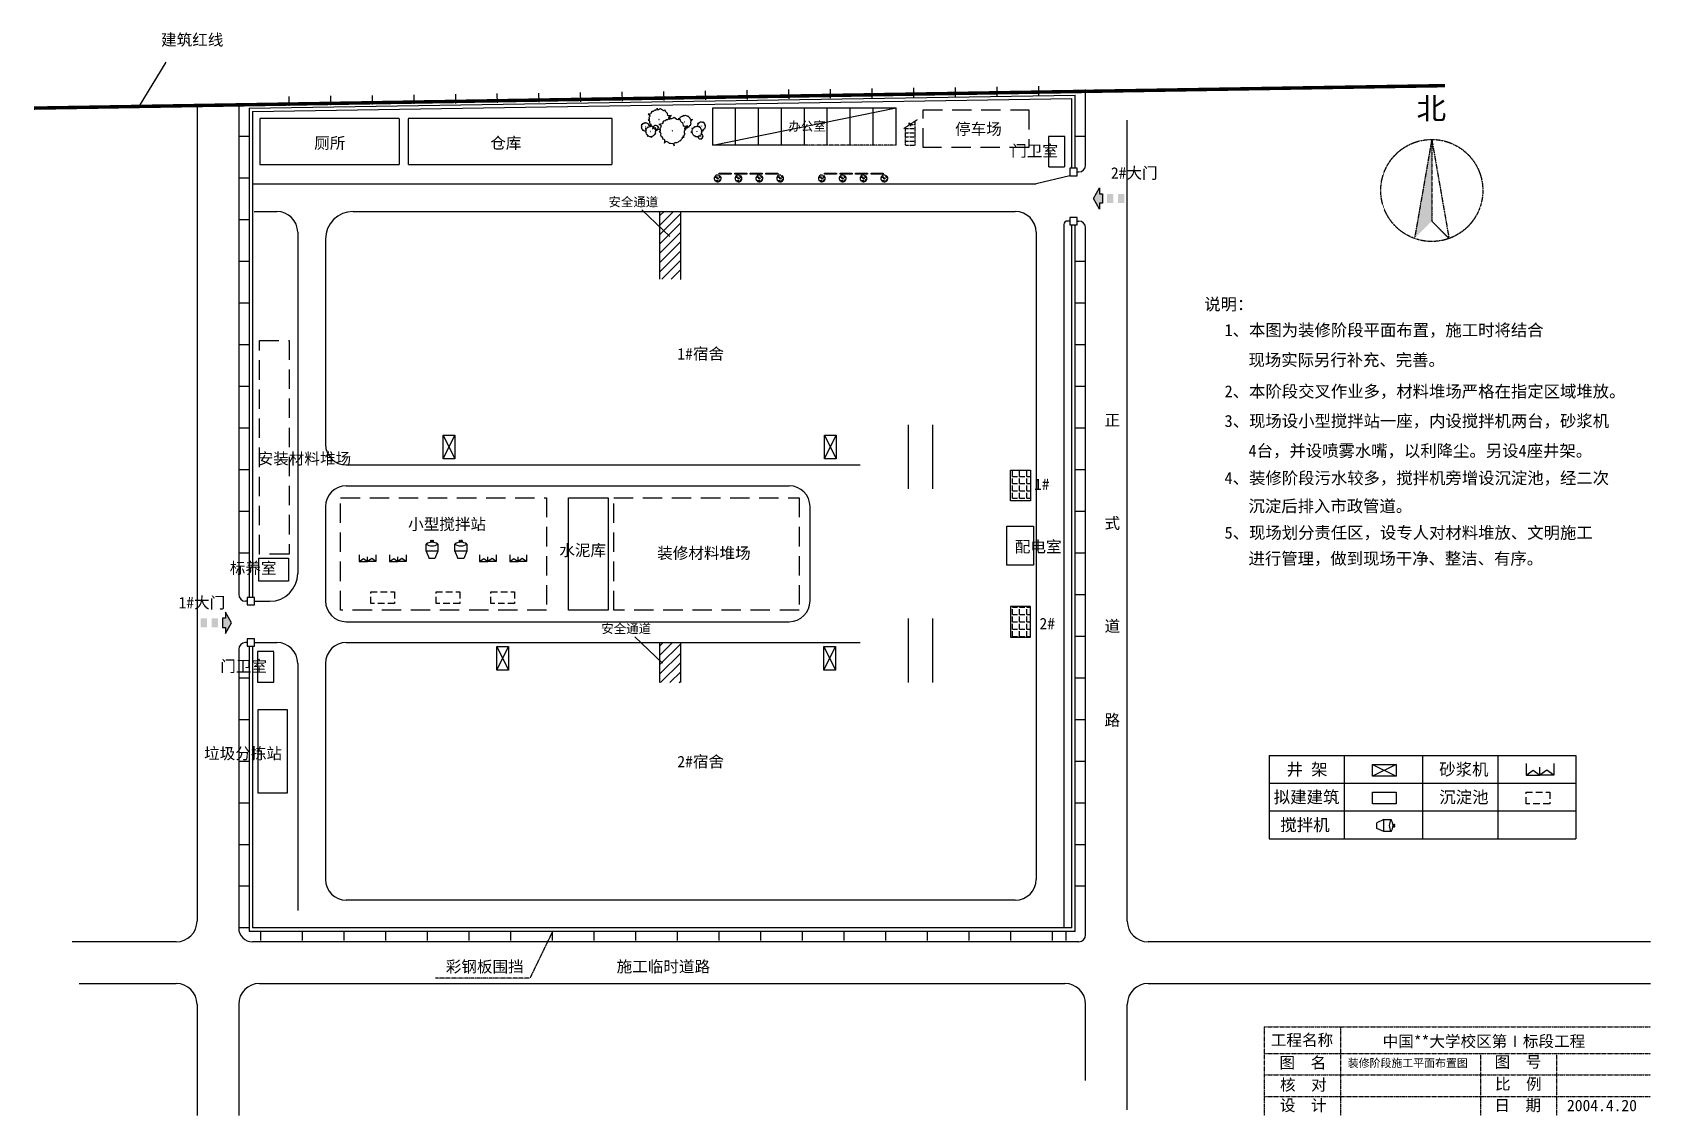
# Model space of a CAD drawing. Extents: x -583905 to 1065231, y 80891 to 497838.
# Drawn here: x 234788 to 467886, y 80891 to 236920 of the extents above; entities that cross this region are included whole.
import ezdxf

# ---------------------------------------------------------------- set-up
doc = ezdxf.new("R2010")
doc.units = 0
for name, pattern in [('CENTER', [50.8, 31.75, -6.35, 6.35, -6.35]), ('DASHED', [19.05, 12.7, -6.35]), ('DASHED2', [9.525, 6.35, -3.175])]:
    doc.linetypes.add(name, pattern=pattern)
doc.layers.get('0').update_dxf_attribs({"linetype": 'CONTINUOUS'})
for name, color, linetype in [('LAYER3', 3, 'CONTINUOUS'), ('周边', 7, 'CONTINUOUS'), ('围墙', 7, 'CONTINUOUS'), ('堆场', 7, 'DASHED'), ('塔吊机械', 1, 'CONTINUOUS'), ('墙基线', 7, 'CONTINUOUS'), ('标注', 7, 'CONTINUOUS'), ('绿化', 3, 'CONTINUOUS'), ('道路', 8, 'CONTINUOUS')]:
    doc.layers.add(name, color=color, linetype=linetype)
doc.styles.add('文字', font='SimSun.ttf')
pattern_1 = [(0, (-552362.3, -1137769.5), (0, 1047.75), [762, -285.75]), (90, (-552362.3, -1137769.5), (-1047.75, 6e-14), [762, -285.75])]
pattern_2 = [(45, (-208139.7, -1137769.5), (-673.5192, 673.5192), [])]

# ---------------------------------------------------------------- blocks, each defined once
blk = doc.blocks.new('7')
at = {"layer": '塔吊机械', "ltscale": 100}
for p, q in [((-768, 863), (-1790, 418)), ((-1790, -418), (-1790, 418)), ((-768, -863), (-768, 863)), ((-768, 863), (253, 863)), ((551, -138), (551, 132)), ((599, 180), (769, 180)), ((651, -29), (651, 23)), ((769, 71), (699, 71)), ((817, 132), (817, 119)), ((-768, -863), (-1790, -418)), ((253, -863), (-768, -863)), ((769, -186), (599, -186)), ((769, -77), (699, -77)), ((817, -125), (817, -138))]:
    blk.add_line(p, q, dxfattribs=at)
at = {"layer": '塔吊机械'}
for centre, radius, start, end in [((1597, 0), 1597, 147.30796, 212.69204), ((-848, 0), 1399, 321.93184, 38.06816), ((599, 132), 48, 90, 180), ((699, 23), 48, 90, 180), ((769, 132), 48, 0, 90), ((769, 119), 48, 270, 0), ((599, -138), 48, 180, 270), ((699, -29), 48, 180, 270), ((769, -125), 48, 0, 90), ((769, -138), 48, 270, 0)]:
    blk.add_arc(centre, radius, start, end, dxfattribs=at)
blk = doc.blocks.new('A$C3C6C44F6')
at = {"layer": '周边'}
h = blk.add_hatch(color=256, dxfattribs=at)
h.paths.add_polyline_path([(1986, 828), (786, 828), (786, 0), (1986, 0)])
h.paths.add_polyline_path([(786, 2266), (786, 1438), (1986, 1438), (1986, 2266)])
h.paths.add_polyline_path([(1986, 2844), (1986, 3244), (2771, 3244), (1386, 4044), (0, 3244), (786, 3244), (786, 2844)])
at = {"layer": '周边', "linetype": 'CONTINUOUS'}
blk.add_lwpolyline([(1986, 3244), (1986, 2844), (786, 2844), (786, 3244), (0, 3244), (1386, 4044), (2771, 3244), (1986, 3244)], dxfattribs=at)
blk = doc.blocks.new('A$C7AB25CB9')
at = {"layer": 'LAYER3'}
for p, q in [((42, 1205), (807, 1177)), ((807, 1177), (99, 1328)), ((994, 266), (219, 274)), ((445, 91), (994, 266)), ((1105, 1773), (1462, 1084)), ((1590, 617), (1120, 0)), ((1287, 60), (1590, 617)), ((1462, 1084), (1415, 1636))]:
    blk.add_line(p, q, dxfattribs=at)
blk.add_circle((924, 873), 200, dxfattribs=at)
for start, end in [(159.4395, 222.05005), (76.77535, 150.94372), (240.41806, 284.14241), (295.3565, 55.35439)]:
    blk.add_arc((897, 885), 913, start, end, dxfattribs=at)
blk = doc.blocks.new('CLUMP_OF_TREES_OR_BUSHES_-')
for points in [[(-10.993, 56.487), (-9.228, 58.426), (-10.144, 63.512), (-8.923, 67.033), (-3.43, 69.772), (2.673, 72.119), (-2.82, 71.728), (-10.449, 71.728), (-13.195, 74.075), (-13.806, 83.073), (-16.857, 86.594), (-22.045, 92.071), (-22.961, 94.81), (-22.656, 98.722), (-28.759, 100.678), (-31.811, 99.113), (-35.472, 101.461), (-45.543, 109.676), (-49.815, 108.503), (-55.308, 106.155), (-59.58, 106.938), (-60.801, 113.98), (-63.242, 104.982), (-67.209, 106.938), (-70.872, 104.59), (-74.839, 104.982), (-80.637, 101.461), (-86.435, 101.069), (-90.402, 97.548), (-90.402, 94.419), (-93.454, 90.898), (-98.947, 90.115), (-105.66, 90.115), (-101.083, 87.768), (-98.031, 82.682), (-100.778, 77.596), (-103.829, 74.466), (-103.219, 69.772), (-104.134, 65.077), (-108.102, 62.73), (-104.439, 60.774), (-102.609, 55.297), (-103.829, 50.211), (-102.303, 44.342), (-98.947, 41.995), (-98.031, 38.865), (-98.031, 34.953), (-93.148, 32.606), (-90.707, 29.476), (-91.317, 22.434), (-93.454, 17.348), (-89.487, 21.26), (-85.519, 23.999), (-82.468, 23.216), (-78.806, 19.304), (-74.228, 15.783), (-69.956, 15.392), (-59.886, 12.653), (-58.254, 7.074)], [(59.448, 5.262), (60.936, 4.858), (62.652, -1.011), (63.415, 4.858), (64.178, 5.836), (66.848, 6.814), (69.709, 6.569), (73.905, 7.792), (76.385, 9.748), (79.627, 10.237), (81.153, 12.438), (84.014, 15.127), (84.205, 17.084), (85.158, 17.573), (88.591, 16.839), (85.73, 20.262), (88.591, 20.751), (89.545, 21.974), (90.689, 24.174), (91.452, 24.663), (90.499, 25.886), (91.261, 31.999), (92.596, 33.466), (92.024, 36.645), (92.787, 38.845), (96.22, 40.557), (100.035, 42.024), (96.602, 41.779), (91.834, 41.779), (90.117, 43.246), (89.736, 48.871), (87.828, 51.071), (84.586, 54.494), (84.014, 56.206), (84.205, 58.651), (80.39, 59.873), (78.483, 58.895), (76.194, 60.362), (69.9, 65.497), (67.23, 64.764), (63.797, 63.297), (61.126, 63.786), (60.364, 68.187), (58.838, 62.563), (56.358, 63.786), (54.07, 62.319), (51.59, 62.563), (47.966, 60.362), (44.343, 60.118), (41.863, 57.917), (41.863, 55.961), (39.956, 53.761), (36.523, 53.272), (32.327, 53.272), (35.187, 51.805), (36.641, 49.381)]]:
    blk.add_lwpolyline(points)
for points in [[(-4.577, 66.508), (-7.629, 55.261), (-12.588, 57.706), (-17.166, 54.772), (-22.125, 55.261), (-29.372, 50.86), (-36.62, 50.371), (-41.579, 45.969), (-41.579, 42.057), (-45.393, 37.656), (-52.259, 36.678), (-60.651, 36.678), (-54.93, 33.743), (-51.115, 27.386), (-54.548, 21.029), (-58.363, 17.116), (-57.6, 11.248), (-58.744, 5.38), (-63.703, 2.446), (-59.126, 0), (-56.837, -6.846), (-58.363, -13.203), (-56.455, -20.539), (-52.259, -23.473), (-51.115, -27.385), (-51.115, -32.275), (-45.012, -35.21), (-41.96, -39.122), (-42.723, -47.924), (-45.393, -54.282), (-40.434, -49.391), (-35.475, -45.968), (-31.661, -46.946), (-27.083, -51.837), (-21.362, -56.238), (-16.021, -56.727), (-3.433, -60.15), (0, -71.887), (1.526, -60.15), (3.052, -58.194), (8.392, -56.238), (14.114, -56.727), (22.506, -54.282), (27.465, -50.369), (33.949, -49.391), (37.001, -44.99), (42.723, -39.611), (43.104, -35.699), (45.012, -34.721), (51.878, -36.188), (46.156, -29.341), (51.878, -28.363), (53.785, -25.918), (56.074, -21.517), (57.6, -20.539), (55.692, -18.094), (57.218, -5.868), (59.888, -2.934), (58.744, 3.424), (60.27, 7.825), (67.136, 11.248), (74.765, 14.182), (67.899, 13.693), (58.363, 13.693), (54.93, 16.627), (54.167, 27.875), (50.352, 32.276), (43.867, 39.123), (42.723, 42.546), (43.104, 47.436), (35.475, 49.882), (31.661, 47.925), (27.083, 50.86), (14.495, 61.129), (9.155, 59.662), (2.289, 56.728), (-3.052, 57.706)], [(-58.055, 61.947), (-58.97, 60.774), (-57.139, 60.774)], [(-1.144, 1.468), (-2.289, 0), (0, 0)], [(62.08, 35.667), (61.508, 34.933), (62.652, 34.933)]]:
    blk.add_lwpolyline(points, close=True)

msp = doc.modelspace()

# ---------------------------------------------------------------- hatches: boundary and pattern name
at = {"linetype": 'CENTER'}
msp.add_hatch(color=256, dxfattribs=at).paths.add_polyline_path([(436362.8, 221496.2), (433879.5, 207233.6), (436362.8, 209740)])
at = {"layer": '周边'}
h = msp.add_hatch(dxfattribs=at)
h.set_pattern_fill('ANGLE', color=256, scale=150, style=0)
h.set_pattern_definition(pattern_1)
h.paths.add_polyline_path([(378579.8, 173840.7), (375657.8, 173840.7), (375657.8, 169438.1), (378579.8, 169438.1)])
h = msp.add_hatch(dxfattribs=at)
h.set_pattern_fill('ANGLE', color=256, scale=150, style=0)
h.set_pattern_definition(pattern_1)
h.paths.add_polyline_path([(375657.8, 149801.5), (378579.8, 149801.5), (378579.8, 154204.1), (375657.8, 154204.1)])
h.paths.add_polyline_path([(379449.8, 150537.9), (382590.2, 150537.9), (382590.2, 152937.7), (379449.8, 152937.7)], flags=9)
at = {"layer": '绿化', "ltscale": 8000}
h = msp.add_hatch(dxfattribs=at)
h.set_pattern_fill('ANSI31', color=256, scale=300, style=0)
h.set_pattern_definition(pattern_2)
h.paths.add_polyline_path([(325190.5, 201356.1), (328190.5, 201356.1), (328190.5, 208929.4), (326877.6, 211121.1), (325190.5, 211121.1)])
h.paths.add_polyline_path([(328190.5, 211121.1), (326877.6, 211121.1), (328190.5, 208929.4)], flags=17)
h.paths.add_polyline_path([(326790.5, 206932.9), (329590.5, 206932.9), (329590.5, 206032.9), (326790.5, 206032.9)], flags=9)
h = msp.add_hatch(dxfattribs=at)
h.set_pattern_fill('ANSI31', color=256, scale=300, style=0)
h.set_pattern_definition([(45, (-208139.7, -1137769.5), (-673.5192, 673.5192), [])])
h.paths.add_polyline_path([(325190.5, 143256.1), (328190.5, 143256.1), (328190.5, 149033.7), (325190.5, 149033.7)])
h = msp.add_hatch(dxfattribs=at)
h.set_pattern_fill('ANSI31', color=256, scale=300, style=0)
h.set_pattern_definition(pattern_2)
h.paths.add_polyline_path([(325190.5, 143256.1), (328190.5, 143256.1), (328190.5, 149033.7), (325190.5, 149033.7)])

# ---------------------------------------------------------------- linework, layer by layer
at = {"ltscale": 100}
for p, q in [((235038, 226010.1), (438250.1, 229246.6)), ((266005.5, 226003.2), (385003.1, 227898.5)), ((266505.5, 225511.1), (384503.1, 227390.5))]:
    msp.add_line(p, q, dxfattribs=at)
for p, q in [((332788, 226050), (345988, 226050)), ((332788, 220650), (359188, 226050)), ((332788, 220650), (332788, 226050)), ((336088, 220650), (336088, 226050)), ((339388, 220650), (339388, 226050)), ((342688, 220650), (342688, 226050)), ((345988, 226050), (359188, 226050)), ((345988, 220650), (345988, 226050)), ((345988, 220650), (345988, 226050)), ((349288, 220650), (349288, 226050)), ((352588, 220650), (352588, 226050)), ((355888, 220650), (355888, 226050)), ((359188, 220650), (359188, 226050)), ((345988, 220650), (332788, 220650)), ((325190.5, 201356.1), (325190.5, 211121.1)), ((328190.5, 201356.1), (328190.5, 211121.1)), ((325190.5, 143256.1), (325190.5, 149033.7)), ((325190.5, 143256.1), (325190.5, 149033.7)), ((328190.5, 143256.1), (328190.5, 149033.7)), ((328190.5, 143256.1), (328190.5, 149033.7))]:
    msp.add_line(p, q)
at = {"linetype": 'CENTER'}
for p, q in [((361104.4, 223881.8), (361297, 223406.5)), ((361104.9, 223601.6), (361104.4, 223881.8)), ((361295.2, 223726.2), (362244.5, 224347.8)), ((361936.7, 220650), (361936.7, 224146.3)), ((360264.7, 223051.4), (361104.9, 223601.6)), ((360562.4, 220650), (360562.4, 223246.3)), ((360562.4, 223050), (361936.7, 223050)), ((360562.4, 222450), (361936.7, 222450)), ((360562.4, 221850), (361936.7, 221850)), ((361178.8, 223650), (361936.7, 223650)), ((361297, 223406.5), (361295.2, 223726.2)), ((436362.8, 221496.2), (433879.5, 207233.6)), ((436362.8, 221496.2), (438846.1, 207233.6)), ((436362.8, 221496.2), (436362.8, 209740)), ((359188, 220650), (345988, 220650)), ((360562.4, 221250), (361936.7, 221250)), ((360562.4, 220650), (361936.7, 220650)), ((438846.1, 207233.6), (436362.8, 209740)), ((309713.9, 107421.1), (306457.4, 100695)), ((306457.4, 100695), (292832.6, 100695)), ((412231.7, 93670.6), (467886, 93670.6)), ((412231.7, 93670.6), (412231.7, 80891.3)), ((423208.8, 93670.6), (423208.8, 80891.3)), ((412231.7, 89859.9), (467886, 89859.9)), ((443394.2, 89859.9), (443394.2, 80891.3)), ((454346.6, 89859.9), (454346.6, 80891.3)), ((412231.7, 86761.4), (467886, 86761.4)), ((412231.7, 83625.6), (467886, 83625.6))]:
    msp.add_line(p, q, dxfattribs=at)
msp.add_circle((436362.8, 214148.7), 7347.5, dxfattribs=at)
at = {"layer": '周边'}
for p, q in [((326587.8, 207531.8), (322582, 211338.3)), ((325562.7, 146069.6), (321557, 149876.1))]:
    msp.add_line(p, q, dxfattribs=at)
for points in [[(375657.8, 173840.7), (378579.8, 173840.7), (378579.8, 169438.1), (375657.8, 169438.1)], [(312027.3, 169874.8), (317746.1, 169874.8), (317746.1, 153704.5), (312027.3, 153704.5)], [(375133, 165806.3), (378982.4, 165806.3), (378982.4, 160165.8), (375133, 160165.8)], [(267398.7, 161175), (271670, 161175), (271670, 157889.5), (267398.7, 157889.5)], [(375657.8, 149801.5), (378579.8, 149801.5), (378579.8, 154204.1), (375657.8, 154204.1)], [(267317.7, 139407.2), (271488, 139407.2), (271488, 127346.8), (267317.7, 127346.8)]]:
    msp.add_lwpolyline(points, close=True, dxfattribs=at)
at = {"layer": '围墙'}
for p, q in [((250154.8, 226250.8), (254045.7, 232611.7)), ((331777.9, 227183.8), (331759.8, 228504.4)), ((337777.4, 227266.1), (337759.3, 228586.7)), ((343776.8, 227348.3), (343758.7, 228668.9)), ((349776.2, 227430.6), (349758.1, 228751.2)), ((355775.7, 227512.8), (355757.6, 228833.4)), ((361775.1, 227595.1), (361757, 228915.7)), ((367774.5, 227677.3), (367756.4, 228997.9)), ((373774, 227759.6), (373755.9, 229080.2)), ((379773.4, 227841.8), (379755.3, 229162.4)), ((271783.6, 226361.4), (271765.5, 227682)), ((277783, 226443.6), (277764.9, 227764.2)), ((283782.4, 226525.9), (283764.3, 227846.5)), ((289781.9, 226608.1), (289763.8, 227928.7)), ((295781.3, 226690.4), (295763.2, 228011)), ((301780.7, 226772.6), (301762.6, 228093.2)), ((307780.2, 226854.9), (307762.1, 228175.5)), ((313779.6, 226937.1), (313761.5, 228257.7)), ((319779, 227019.4), (319760.9, 228340)), ((325778.5, 227101.6), (325760.4, 228422.2)), ((384503.1, 217343), (384503.1, 227390.5)), ((385003.1, 217343), (385003.1, 227898.5)), ((266005.5, 226003.2), (266005.5, 155516.4)), ((266505.5, 225511.1), (266505.5, 155516.4)), ((264684.8, 221967.1), (266005.5, 221967.1)), ((385003.1, 221967.1), (386323.8, 221967.1)), ((264684.8, 215967.1), (266005.5, 215967.1)), ((264684.8, 209967.1), (266005.5, 209967.1)), ((384503.1, 107921.1), (384503.1, 209209.9)), ((385003.1, 107421.1), (385003.1, 209209.9)), ((264684.8, 203967.1), (266005.5, 203967.1)), ((385003.1, 203967.1), (386323.8, 203967.1)), ((264684.8, 197967.1), (266005.5, 197967.1)), ((385003.1, 197967.1), (386323.8, 197967.1)), ((264684.8, 191967.1), (266005.5, 191967.1)), ((385003.1, 191967.1), (386323.8, 191967.1)), ((264684.8, 185967.1), (266005.5, 185967.1)), ((385003.1, 185967.1), (386323.8, 185967.1)), ((264684.8, 179967.1), (266005.5, 179967.1)), ((385003.1, 179967.1), (386323.8, 179967.1)), ((264684.8, 173967.1), (266005.5, 173967.1)), ((385003.1, 173967.1), (386323.8, 173967.1)), ((264684.8, 167967.1), (266005.5, 167967.1)), ((385003.1, 167967.1), (386323.8, 167967.1)), ((264684.8, 161967.1), (266005.5, 161967.1)), ((385003.1, 161967.1), (386323.8, 161967.1)), ((385003.1, 155967.1), (386323.8, 155967.1)), ((385003.1, 149967.1), (386323.8, 149967.1)), ((266005.5, 148500.4), (266005.5, 107421.1)), ((266505.5, 148500.4), (266505.5, 107921.1)), ((264684.8, 143967.1), (266005.5, 143967.1)), ((385003.1, 143967.1), (386323.8, 143967.1)), ((264684.8, 137967.1), (266005.5, 137967.1)), ((385003.1, 137967.1), (386323.8, 137967.1)), ((264684.8, 131967.1), (266005.5, 131967.1)), ((385003.1, 131967.1), (386323.8, 131967.1)), ((412918.2, 132772.8), (457125.6, 132772.8)), ((412918.2, 132772.8), (412918.2, 128772.8)), ((423755.4, 132772.8), (423755.4, 128772.8)), ((435021.9, 132772.8), (435021.9, 128772.8)), ((445859.1, 132772.8), (445859.1, 120772.8)), ((457125.6, 132772.8), (457125.6, 128772.8)), ((412918.2, 128772.8), (457125.6, 128772.8)), ((412918.2, 128772.8), (412918.2, 120772.8)), ((423755.4, 128772.8), (423755.4, 120772.8)), ((435021.9, 128772.8), (435021.9, 120772.8)), ((457125.6, 128772.8), (457125.6, 120772.8)), ((264684.8, 125967.1), (266005.5, 125967.1)), ((385003.1, 125967.1), (386323.8, 125967.1)), ((385003.1, 125967.1), (386323.8, 125967.1)), ((412918.2, 124772.8), (435021.9, 124772.8)), ((435021.9, 124772.8), (457125.6, 124772.8)), ((264684.8, 119967.1), (266005.5, 119967.1)), ((385003.1, 119967.1), (386323.8, 119967.1)), ((385003.1, 119967.1), (386323.8, 119967.1)), ((412918.2, 120772.8), (457125.6, 120772.8)), ((264684.8, 113967.1), (266005.5, 113967.1)), ((385003.1, 113967.1), (386323.8, 113967.1)), ((385003.1, 113967.1), (386323.8, 113967.1)), ((264684.8, 107967.1), (266005.5, 107967.1)), ((385003.1, 107421.1), (266005.5, 107421.1)), ((384503.1, 107921.1), (266505.5, 107921.1)), ((267713.9, 106100.4), (267713.9, 107421.1)), ((273713.9, 106100.4), (273713.9, 107421.1)), ((279713.9, 106100.4), (279713.9, 107421.1)), ((285713.9, 106100.4), (285713.9, 107421.1)), ((291713.9, 106100.4), (291713.9, 107421.1)), ((297713.9, 106100.4), (297713.9, 107421.1)), ((303713.9, 106100.4), (303713.9, 107421.1)), ((309713.9, 106100.4), (309713.9, 107421.1)), ((315713.9, 106100.4), (315713.9, 107421.1)), ((321713.9, 106100.4), (321713.9, 107421.1)), ((327713.9, 106100.4), (327713.9, 107421.1)), ((333713.9, 106100.4), (333713.9, 107421.1)), ((339713.9, 106100.4), (339713.9, 107421.1)), ((345713.9, 106100.4), (345713.9, 107421.1)), ((351713.9, 106100.4), (351713.9, 107421.1)), ((357713.9, 106100.4), (357713.9, 107421.1)), ((363713.9, 106100.4), (363713.9, 107421.1)), ((369713.9, 106100.4), (369713.9, 107421.1)), ((375713.9, 106100.4), (375713.9, 107421.1)), ((381713.9, 106100.4), (381713.9, 107421.1)), ((383713.9, 106100.4), (383713.9, 107421.1))]:
    msp.add_line(p, q, dxfattribs=at)
at = {"layer": '围墙', "linetype": 'DASHED', "ltscale": 200, "const_width": 500}
msp.add_lwpolyline([(235038, 226010.1), (438250.1, 229246.6)], dxfattribs=at)
at = {"layer": '围墙'}
for points in [[(385290.9, 216276.5), (385290.9, 217343), (384224.3, 217343), (384224.3, 216276.5)], [(385290.9, 209209.9), (385290.9, 210276.5), (384224.3, 210276.5), (384224.3, 209209.9)], [(266802.4, 154449.9), (266802.4, 155516.4), (265735.8, 155516.4), (265735.8, 154449.9)], [(266802.4, 148500.4), (266802.4, 149567), (265735.8, 149567), (265735.8, 148500.4)]]:
    msp.add_lwpolyline(points, close=True, dxfattribs=at)
at = {"layer": '围墙', "color": 4, "linetype": 'DASHED2', "ltscale": 150}
for points in [[(283518.9, 156335.9), (286931.8, 156335.9), (286931.8, 154655.6), (283518.9, 154655.6)], [(292933.3, 156335.9), (296346.1, 156335.9), (296346.1, 154655.6), (292933.3, 154655.6)], [(300829.1, 156335.9), (304242, 156335.9), (304242, 154655.6), (300829.1, 154655.6)], [(449938.7, 127469.7), (453351.6, 127469.7), (453351.6, 125789.3), (449938.7, 125789.3)]]:
    msp.add_lwpolyline(points, close=True, dxfattribs=at)
at = {"layer": '堆场', "ltscale": 100}
for p, q in [((412918.2, 128772.8), (435021.9, 128772.8)), ((435021.9, 128772.8), (457125.6, 128772.8))]:
    msp.add_line(p, q, dxfattribs=at)
at = {"layer": '堆场'}
for points in [[(267535.3, 217883.7), (287683.3, 217883.7), (287683.3, 224523.5), (267535.3, 224523.5)], [(288927.9, 217883.7), (318327.3, 217883.7), (318327.3, 224523.5), (288927.9, 224523.5)], [(383503.2, 217542.7), (383503.2, 221943.7), (381164.3, 221943.7), (381164.3, 217542.7)], [(269573.3, 143319.5), (269573.3, 147720.5), (267234.4, 147720.5), (267234.4, 143319.5)]]:
    msp.add_lwpolyline(points, close=True, dxfattribs=at)
at = {"layer": '堆场', "ltscale": 220}
for points in [[(363084.5, 225739.7), (378335.1, 225739.7), (378335.1, 220339.7), (363084.5, 220339.7)], [(267494.2, 192554.6), (271760.8, 192554.6), (271760.8, 161742.6), (267494.2, 161742.6)], [(308858.7, 153704.5), (279188.7, 153704.5), (279188.7, 169874.8), (308858.7, 169874.8)], [(345225.8, 153704.5), (318523, 153704.5), (318523, 169874.8), (345225.8, 169874.8)]]:
    msp.add_lwpolyline(points, close=True, dxfattribs=at)
at = {"layer": '塔吊机械', "color": 6, "ltscale": 100}
for p, q in [((293977.4, 178886.1), (295657.8, 175473.2)), ((293977.4, 175473.2), (295657.8, 178886.1)), ((348873, 178886.1), (350553.4, 175473.2)), ((348873, 175473.2), (350553.4, 178886.1)), ((301672.7, 145033.7), (303353, 148446.6)), ((301672.7, 148446.6), (303353, 145033.7)), ((348803.3, 148446.6), (350483.6, 145033.7)), ((348803.3, 145033.7), (350483.6, 148446.6)), ((431225.4, 131469.7), (427812.5, 129789.3)), ((427812.5, 131469.7), (431225.4, 129789.3))]:
    msp.add_line(p, q, dxfattribs=at)
at = {"layer": '塔吊机械', "ltscale": 100}
for p, q in [((281880.2, 161686.5), (281880.2, 160686.2)), ((281880.2, 160686.2), (282479, 161118.2)), ((282479, 161118.2), (283077.8, 160686.2)), ((283077.8, 160686.2), (283077.8, 161381.7)), ((283676.6, 161118.2), (283077.8, 160686.2)), ((284275.4, 160686.2), (283676.6, 161118.2)), ((284275.4, 161686.5), (284275.4, 160686.2)), ((286233.5, 161686.5), (286233.5, 160686.2)), ((286233.5, 160686.2), (286832.3, 161118.2)), ((286832.3, 161118.2), (287431.1, 160686.2)), ((287431.1, 160686.2), (287431.1, 161381.7)), ((288029.9, 161118.2), (287431.1, 160686.2)), ((288628.7, 160686.2), (288029.9, 161118.2)), ((288628.7, 161686.5), (288628.7, 160686.2)), ((299200.6, 161686.5), (299200.6, 160686.2)), ((299200.6, 160686.2), (299799.4, 161118.2)), ((299799.4, 161118.2), (300398.2, 160686.2)), ((300398.2, 160686.2), (300398.2, 161381.7)), ((300997, 161118.2), (300398.2, 160686.2)), ((301595.8, 160686.2), (300997, 161118.2)), ((301595.8, 161686.5), (301595.8, 160686.2)), ((303553.9, 161686.5), (303553.9, 160686.2)), ((303553.9, 160686.2), (304152.7, 161118.2)), ((304152.7, 161118.2), (304751.5, 160686.2)), ((304751.5, 160686.2), (304751.5, 161381.7)), ((305350.3, 161118.2), (304751.5, 160686.2)), ((305949.1, 160686.2), (305350.3, 161118.2)), ((305949.1, 161686.5), (305949.1, 160686.2)), ((281880.2, 160686.2), (283077.8, 160686.2)), ((284275.4, 160686.2), (283077.8, 160686.2)), ((286233.5, 160686.2), (287431.1, 160686.2)), ((288628.7, 160686.2), (287431.1, 160686.2)), ((299200.6, 160686.2), (300398.2, 160686.2)), ((301595.8, 160686.2), (300398.2, 160686.2)), ((303553.9, 160686.2), (304751.5, 160686.2)), ((305949.1, 160686.2), (304751.5, 160686.2)), ((449944.2, 131606.8), (449944.2, 129939.6)), ((449944.2, 129939.6), (450942.2, 130659.6)), ((450942.2, 130659.6), (451940.2, 129939.6)), ((451940.2, 129939.6), (451940.2, 131098.8)), ((452938.2, 130659.6), (451940.2, 129939.6)), ((453936.2, 129939.6), (452938.2, 130659.6)), ((453936.2, 131606.8), (453936.2, 129939.6)), ((449944.2, 129939.6), (451940.2, 129939.6)), ((453936.2, 129939.6), (451940.2, 129939.6))]:
    msp.add_line(p, q, dxfattribs=at)
at = {"layer": '塔吊机械', "color": 6}
for points in [[(293977.4, 175473.2), (293977.4, 178886.1), (295657.8, 178886.1), (295657.8, 175473.2)], [(348873, 175473.2), (348873, 178886.1), (350553.4, 178886.1), (350553.4, 175473.2)], [(301672.7, 145033.7), (301672.7, 148446.6), (303353, 148446.6), (303353, 145033.7)], [(348803.3, 145033.7), (348803.3, 148446.6), (350483.6, 148446.6), (350483.6, 145033.7)], [(427812.5, 131469.7), (431225.4, 131469.7), (431225.4, 129789.3), (427812.5, 129789.3)]]:
    msp.add_lwpolyline(points, close=True, dxfattribs=at)
at = {"layer": '墙基线'}
for p, q in [((361005.5, 171156.1), (361005.5, 180386.1)), ((364490.5, 171156.1), (364490.5, 180386.1)), ((361005.5, 143256.1), (361005.5, 152486.1)), ((364490.5, 143256.1), (364490.5, 152486.1))]:
    msp.add_line(p, q, dxfattribs=at)
msp.add_lwpolyline([(427812.5, 127469.7), (431225.4, 127469.7), (431225.4, 125789.3), (427812.5, 125789.3)], close=True, dxfattribs=at)
at = {"layer": '绿化', "ltscale": 8000}
for points in [[(333708.8, 216660.9), (335439, 216660.9), (335439, 216488), (333708.8, 216488)], [(335953.6, 216660.9), (337683.7, 216660.9), (337683.7, 216488), (335953.6, 216488)], [(338169.2, 216660.9), (339899.3, 216660.9), (339899.3, 216488), (338169.2, 216488)], [(340413.9, 216660.9), (342144.1, 216660.9), (342144.1, 216488), (340413.9, 216488)], [(348900.9, 216660.9), (350631, 216660.9), (350631, 216488), (348900.9, 216488)], [(351145.6, 216660.9), (352875.8, 216660.9), (352875.8, 216488), (351145.6, 216488)], [(353361.2, 216660.9), (355091.4, 216660.9), (355091.4, 216488), (353361.2, 216488)], [(355605.9, 216660.9), (357336.1, 216660.9), (357336.1, 216488), (355605.9, 216488)]]:
    msp.add_lwpolyline(points, close=True, dxfattribs=at)
at = {"layer": '道路'}
for p, q in [((386503.1, 217809.8), (386503.1, 228683.9)), ((258505.5, 226415.7), (258505.5, 108921.1)), ((264505.5, 226511.3), (264505.5, 155983.1)), ((392503.1, 108921.1), (392503.1, 224281.8)), ((385290.9, 216809.8), (385503.1, 216809.8)), ((266505.5, 215121.1), (379375.5, 215121.1)), ((384224.3, 216276.5), (379375.5, 215121.1)), ((266729.2, 211121.1), (270005.5, 211121.1)), ((281005.5, 211121.1), (376375.5, 211121.1)), ((273005.5, 208121.1), (273005.5, 158983.1)), ((379375.5, 208121.1), (379375.5, 114921.1)), ((383375.5, 209243.2), (383375.5, 107921.1)), ((384224.3, 209743.2), (383875.5, 209743.2)), ((385290.9, 209743.2), (385503.1, 209743.2)), ((386503.1, 106921.1), (386503.1, 208743.2)), ((277005.5, 207121.1), (277005.5, 177608.5)), ((280005.5, 174608.5), (354025.6, 174608.5)), ((280005.5, 171608.5), (343804, 171608.5)), ((277005.5, 168608.5), (277005.5, 155033.7)), ((346804, 155033.7), (346804, 168608.5)), ((265735.8, 154983.1), (265505.5, 154983.1)), ((266802.4, 154983.1), (269005.5, 154983.1)), ((280005.5, 152033.7), (343804, 152033.7)), ((264505.5, 148033.7), (264505.5, 107921.1)), ((265735.8, 149033.7), (265505.5, 149033.7)), ((266802.4, 149033.7), (270005.5, 149033.7)), ((280005.5, 149033.7), (354025.6, 149033.7)), ((273005.5, 146033.7), (273005.5, 110448.8)), ((277005.5, 146033.7), (277005.5, 114921.1)), ((376375.5, 111921.1), (280005.5, 111921.1)), ((255505.5, 105921.1), (240528.2, 105921.1)), ((385503.1, 105921.1), (266505.5, 105921.1)), ((467886, 105921.1), (395503.1, 105921.1)), ((241528.2, 99921.1), (255505.5, 99921.1)), ((267505.5, 99921.1), (383503.1, 99921.1)), ((395503.1, 99921.1), (467886, 99921.1)), ((258505.5, 96921.1), (258505.5, 80891.3)), ((264505.5, 96921.1), (264505.5, 80891.3)), ((386503.1, 85956), (386503.1, 96921.1)), ((392503.1, 81704.1), (392503.1, 96921.1))]:
    msp.add_line(p, q, dxfattribs=at)
for centre, radius, start, end in [((385503.1, 217809.8), 1000, 270, 0), ((270005.5, 208121.1), 3000, 0, 90), ((281005.5, 207121.1), 4000, 90, 180), ((376375.5, 208121.1), 3000, 0, 90), ((383875.5, 209243.2), 500, 90, 180), ((385503.1, 208743.2), 1000, 360, 90), ((280005.5, 177608.5), 3000, 180, 270), ((280005.5, 168608.5), 3000, 90, 180), ((343804, 168608.5), 3000, 0, 90), ((269005.5, 158983.1), 4000, 270, 0), ((265505.5, 155983.1), 1000, 180, 270), ((280005.5, 155033.7), 3000, 180, 270), ((343804, 155033.7), 3000, 270, 0), ((265505.5, 148033.7), 1000, 90, 180), ((270005.5, 146033.7), 3000, 0, 90), ((280005.5, 146033.7), 3000, 90, 180), ((280005.5, 114921.1), 3000, 180, 270), ((376375.5, 114921.1), 3000, 270, 0), ((255505.5, 108921.1), 3000, 270, 0), ((266505.5, 107921.1), 2000, 180, 270), ((395503.1, 108921.1), 3000, 180, 270), ((385503.1, 106921.1), 1000, 270, 360), ((255505.5, 96921.1), 3000, 0, 90), ((267505.5, 96921.1), 3000, 90, 180), ((383503.1, 96921.1), 3000, 360, 90), ((395503.1, 96921.1), 3000, 90, 180)]:
    msp.add_arc(centre, radius, start, end, dxfattribs=at)

# ---------------------------------------------------------------- block references
at = {"layer": '堆场', "ltscale": 2, "yscale": 1.100000000093132, "zscale": 1.1}
for p, xscale, rotation in [((392074.9, 211457.4), 1.099999999976735, 89.99998949761392), ((259038.8, 150346.8), -1.099999999976735, 270.0000105023861)]:
    msp.add_blockref('A$C3C6C44F6', p, dxfattribs=dict(at, xscale=xscale, rotation=rotation))
at = {"layer": '堆场', "rotation": 90}
for p in [(292352, 162940.7), (296497.4, 162940.7)]:
    msp.add_blockref('7', p, dxfattribs=at)
at = {"layer": '堆场'}
msp.add_blockref('7', (430236.3, 122660.8), dxfattribs=at)
at = {"layer": '绿化'}
for p, xscale, yscale, zscale, rotation in [((326993, 222744.5), 30.48000009292839, 30.48000005073845, 30.48, 6.350572594944164), ((323863.8, 222644.6), 12.19200003717135, 12.19200002029538, 12.192, 6.350572594944164), ((330500.3, 222644.6), 12.19200003717135, 12.19200002029538, 12.192, 276.3505725949441)]:
    msp.add_blockref('CLUMP_OF_TREES_OR_BUSHES_-', p, dxfattribs=dict(at, xscale=xscale, yscale=yscale, zscale=zscale, rotation=rotation))
at = {"layer": '绿化', "ltscale": 8000, "xscale": 0.540000000083819, "yscale": 0.5399999999441206, "zscale": 0.5399999999999999}
for p in [(333017.9, 215406.5), (336017.9, 215406.5), (339017.9, 215406.5), (342017.9, 215406.5), (348017.9, 215406.5), (351017.9, 215406.5), (354017.9, 215406.5), (357017.9, 215406.5)]:
    msp.add_blockref('A$C7AB25CB9', p, dxfattribs=at)

# ---------------------------------------------------------------- texts
at = {"linetype": 'CENTER', "style": '文字'}
for s, height, p in [('建筑红线', 1645.59, (253327.8, 235023.7)), ('北', 3134.4, (434165.3, 224395.4)), ('停车场', 1645.59, (367693.9, 222176.2)), ('厕所', 1645.59, (275385.2, 220165.6)), ('仓库', 1645.59, (300734.1, 220165.6)), ('门卫室', 1645.59, (375779.3, 219029.1)), ('2#大门', 1645.59, (390143.8, 215844.9)), ('安全通道', 1316.47, (317759, 211841.8)), ('1#宿舍', 1645.59, (327688.4, 189801.1)), ('正', 1645.6, (389221.9, 180235.5)), ('安装材料堆场', 1645.59, (267238.9, 174705.4)), ('1#', 1645.59, (379070.1, 171013)), ('小型搅拌站', 1645.59, (288909.5, 165261.9)), ('式', 1645.6, (389221.9, 165406.6)), ('水泥库', 1645.59, (310692.9, 161504.7)), ('配电室', 1645.59, (376304.7, 162021.9)), ('标养室', 1645.59, (263227.9, 158935.9)), ('装修材料堆场', 1645.59, (324785.4, 161098.3)), ('1#大门', 1645.59, (255849.4, 153954.7)), ('安全通道', 1316.47, (316733.9, 150379.5)), ('2#', 1645.59, (379849.8, 150937.9)), ('道', 1645.6, (389221.9, 150577.7)), ('门卫室', 1645.59, (261849.4, 144805.9)), ('路', 1645.6, (389221.9, 137038.3)), ('垃圾分拣站', 1645.59, (259530.9, 132233.9)), ('2#宿舍', 1645.59, (327688.4, 131067.8)), ('彩钢板围挡', 1645.59, (294335, 101534.4)), ('施工临时道路', 1645.59, (318942.3, 101539.2)), ('工程名称', 1645.59, (413174.5, 90963.5)), ('中国**大学校区第Ⅰ标段工程', 1645.586, (429285.2, 90785.1)), ('图  名', 1645.59, (414428.8, 87691.1)), ('装修阶段施工平面布置图', 1151.91, (424265.6, 87884.6)), ('图  号', 1645.59, (445421.8, 87811)), ('核  对', 1645.59, (414504.6, 84503.8)), ('比  例', 1645.59, (445462.2, 84634.1)), ('设  计', 1645.59, (414479.3, 81557.5)), ('日  期', 1645.59, (445362.7, 81552.7)), ('2004.4.20', 1645.59, (455842, 81533.5))]:
    msp.add_text(s, height=height, dxfattribs=at).set_placement(p)
at = {"insert": (343701.3, 224060), "char_height": 1316.47, "width": 6475.664, "attachment_point": 1, "style": '文字'}
msp.add_mtext('办公室', dxfattribs=at)
at = {"layer": '标注', "ltscale": 500, "style": '文字'}
for s, height, p in [('说明：', 1728.19, (403588, 196898.2)), ('1、本图为装修阶段平面布置，施工时将结合', 1728.193, (406507.2, 193171.6)), ('现场实际另行补充、完善。', 1728.193, (409964.5, 188876.3)), ('2、本阶段交叉作业多，材料堆场严格在指定区域堆放。', 1728.193, (406507.2, 184347.8)), ('3、现场设小型搅拌站一座，内设搅拌机两台，砂浆机', 1728.193, (406507.2, 180087)), ('4台，并设喷雾水嘴，以利降尘。另设4座井架。', 1728.193, (409964.5, 175791.7)), ('4、装修阶段污水较多，搅拌机旁增设沉淀池，经二次', 1728.193, (406507.2, 171871.5)), ('沉淀后排入市政管道。', 1728.19, (409964.5, 167827.6)), ('5、现场划分责任区，设专人对材料堆放、文明施工', 1728.193, (406507.2, 163996.5)), ('进行管理，做到现场干净、整洁、有序。', 1728.193, (409964.5, 160271.8))]:
    msp.add_text(s, height=height, dxfattribs=at).set_placement(p)
at = {"layer": '标注', "style": '文字'}
for s, p in [('井 架', (415442.2, 129899.8)), ('砂浆机', (437437.5, 129899.8)), ('拟建建筑', (413592, 125899.8)), ('沉淀池', (437437.5, 125899.8)), ('搅拌机', (414551.9, 121899.8))]:
    msp.add_text(s, height=1734.61, dxfattribs=at).set_placement(p)

doc.saveas('drawing.dxf')
